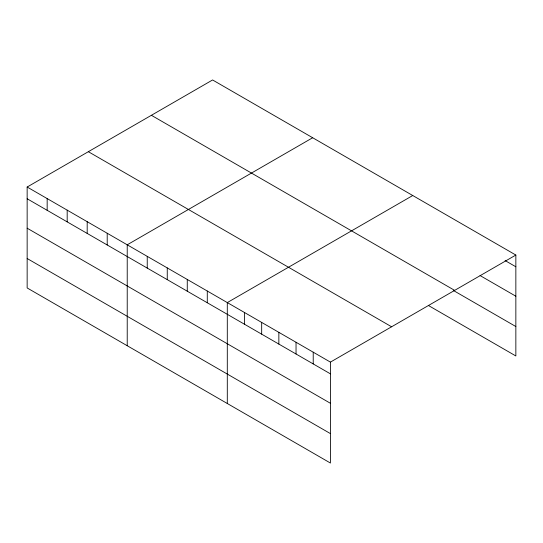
<?xml version="1.0" encoding="UTF-8"?>
<svg xmlns="http://www.w3.org/2000/svg" width="543" height="543" viewBox="0 0 543 543"><rect width="100%" height="100%" fill="white"/><g stroke="black" fill="none" stroke-linecap="round" stroke-linejoin="round"><path stroke-width="0.81" d="M27.15 187.03L330.409 362.113L330.409 463.036L27.15 287.953L27.15 187.03L212.591 79.964L515.85 255.047L515.85 355.97L428.495 305.539M312.666 137.746L127.225 244.805L127.225 345.728M412.741 195.521L227.3 302.587L227.3 403.503M330.409 362.113L515.85 255.047M505.112 260.579L515.85 266.783M480.046 275.545L515.85 296.213M151.395 115.299L454.654 290.383M453.554 290.573L515.85 326.54M88.346 151.701L391.605 326.784M27.15 198.758L330.409 373.842M27.15 228.196L330.409 403.279M27.15 258.516L330.409 433.599M313.223 352.19L313.223 363.925M296.037 342.273L296.037 354.002M278.851 332.35L278.851 344.079M261.672 322.427L261.672 334.162M244.486 312.503L244.486 324.239M207.283 291.028L207.283 302.763M187.267 279.475L187.267 291.204M167.258 267.916L167.258 279.652M147.241 256.364L147.241 268.093M107.209 233.252L107.209 244.981M87.192 221.693L87.192 233.429M67.183 210.141L67.183 221.87M47.166 198.589L47.166 210.317"/></g></svg>
